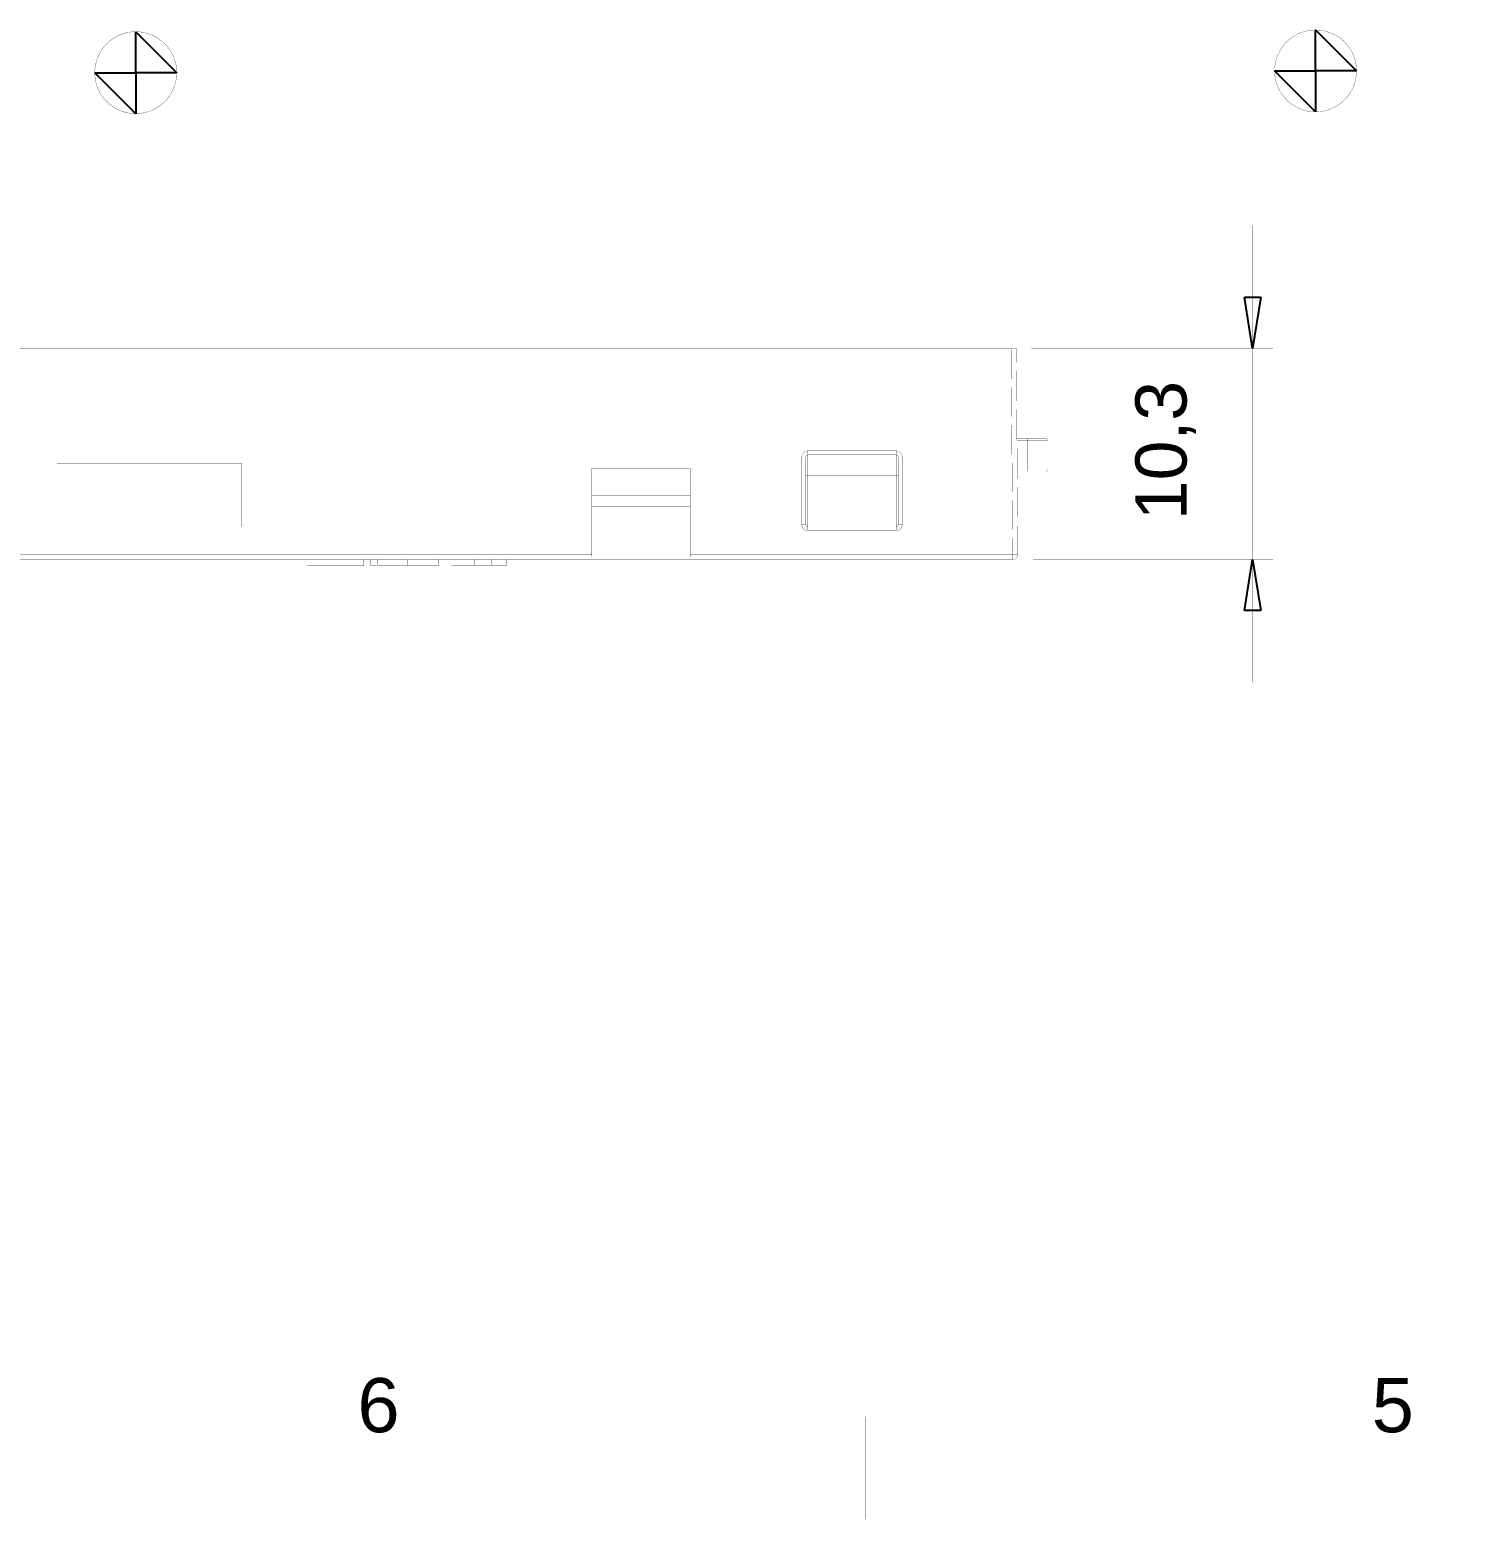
# Model space of a CAD drawing. Header units: inches. Extents: x 0 to 35.2, y -0.7 to 15.9.
# Drawn here: x 23.833 to 26.58, y -0.729 to 2.134 of the extents above; entities that cross this region are included whole.
import ezdxf

# ---------------------------------------------------------------- set-up
doc = ezdxf.new("R2010")
doc.units = ezdxf.units.IN
doc.header["$MEASUREMENT"] = 0
for name, color, linetype in [('Board Outline', 216, 'Continuous'), ('Dimensions', 6, 'Continuous'), ('Mechanical 4', 56, 'Continuous')]:
    doc.layers.add(name, color=color, linetype=linetype)
doc.styles.add('Arial', font='', dxfattribs={"height": 0.2})
doc.styles.get('Arial').set_extended_font_data('Arial')

msp = doc.modelspace()

# ---------------------------------------------------------------- linework, layer by layer
at = {"layer": 'Board Outline'}
for p, q in [((24.0367, 2.1299), (24.1155, 2.0512)), ((24.0367, 2.0512), (24.0367, 2.1299)), ((26.3037, 2.1334), (26.3824, 2.0546)), ((26.3037, 2.0546), (26.3037, 2.1334)), ((24.0367, 1.9724), (23.958, 2.0512)), ((23.958, 2.0512), (24.0367, 2.0512)), ((24.1155, 2.0512), (24.0367, 2.0512)), ((24.0367, 2.0512), (24.0367, 1.9724)), ((26.3037, 1.9759), (26.2249, 2.0546)), ((26.2249, 2.0546), (26.3037, 2.0546)), ((26.3824, 2.0546), (26.3037, 2.0546)), ((26.3037, 2.0546), (26.3037, 1.9759)), ((26.1826, 1.5213), (26.1669, 1.6197)), ((26.1669, 1.6197), (26.1984, 1.6197)), ((26.1984, 1.6197), (26.1826, 1.5213)), ((26.1669, 1.0174), (26.1826, 1.1158)), ((26.1826, 1.1158), (26.1984, 1.0174)), ((26.1984, 1.0174), (26.1669, 1.0174))]:
    msp.add_line(p, q, dxfattribs=at)
for points in [[(26.1826, 1.5213, 0.0005, 0.0005, 0), (26.1826, 1.7575, 0.0005, 0.0005, 0)], [(25.7579, 1.5213, 0.0005, 0.0005, 0), (26.222, 1.5213, 0.0005, 0.0005, 0)], [(26.1826, 1.1158, 0.0005, 0.0005, 0), (26.1826, 1.5213, 0.0005, 0.0005, 0)], [(25.7614, 1.1158, 0.0005, 0.0005, 0), (26.222, 1.1158, 0.0005, 0.0005, 0)], [(26.1826, 0.8796, 0.0005, 0.0005, 0), (26.1826, 1.1158, 0.0005, 0.0005, 0)]]:
    msp.add_lwpolyline(points, format="xyseb", dxfattribs=at)
for points in [[(26.1825, 1.7575, 0.00025, 0.00025, 1), (26.1828, 1.7575, 0.00025, 0.00025, 1)], [(25.7578, 1.5213, 0.00025, 0.00025, 1), (25.758, 1.5213, 0.00025, 0.00025, 1)], [(26.1825, 1.5213, 0.00025, 0.00025, 1), (26.1828, 1.5213, 0.00025, 0.00025, 1)], [(26.1825, 1.5213, 0.00025, 0.00025, 1), (26.1828, 1.5213, 0.00025, 0.00025, 1)], [(26.2219, 1.5213, 0.00025, 0.00025, 1), (26.2221, 1.5213, 0.00025, 0.00025, 1)], [(25.7612, 1.1158, 0.00025, 0.00025, 1), (25.7615, 1.1158, 0.00025, 0.00025, 1)], [(26.1825, 1.1158, 0.00025, 0.00025, 1), (26.1828, 1.1158, 0.00025, 0.00025, 1)], [(26.1825, 1.1158, 0.00025, 0.00025, 1), (26.1828, 1.1158, 0.00025, 0.00025, 1)], [(26.2219, 1.1158, 0.00025, 0.00025, 1), (26.2221, 1.1158, 0.00025, 0.00025, 1)], [(26.1825, 0.8796, 0.00025, 0.00025, 1), (26.1828, 0.8796, 0.00025, 0.00025, 1)]]:
    msp.add_lwpolyline(points, format="xyseb", close=True, dxfattribs=at)
at = {"layer": 'Dimensions'}
for points in [[(22.4066, 1.5213, 0.0005, 0.0005, 0), (25.7185, 1.5213, 0.0005, 0.0005, 0)], [(25.7185, 1.5213, 0.0005, 0.0005, 0), (25.722, 1.1257, 0.0005, 0.0005, 0)], [(25.7185, 1.5213, 0.0005, 0.0005, 0), (25.7284, 1.5213, 0.0005, 0.0005, 0)], [(25.7284, 1.5213, 0.0005, 0.0005, 0), (25.7318, 1.1257, 0.0005, 0.0005, 0)], [(25.7299, 1.3481, 0.0005, 0.0005, 0), (25.7496, 1.3481, 0.0005, 0.0005, 0)], [(25.7496, 1.3441, 0.0005, 0.0005, 0), (25.7496, 1.3481, 0.0005, 0.0005, 0)], [(25.7496, 1.3481, 0.0005, 0.0005, 0), (25.785, 1.3481, 0.0005, 0.0005, 0)], [(25.785, 1.3481, 0.0005, 0.0005, -0.414214), (25.7889, 1.3441, 0.0005, 0.0005, 0)], [(25.3165, 1.3127, 0.0005, 0.0005, -0.414208), (25.3283, 1.3245, 0.0005, 0.0005, 0)], [(25.3244, 1.3126, 0.0005, 0.0005, -0.414208), (25.3283, 1.3166, 0.0005, 0.0005, 0)], [(25.3283, 1.3245, 0.0005, 0.0005, 0), (25.4976, 1.3245, 0.0005, 0.0005, 0)], [(25.3283, 1.3166, 0.0005, 0.0005, 0), (25.3283, 1.3245, 0.0005, 0.0005, 0)], [(25.3283, 1.3166, 0.0005, 0.0005, 0), (25.4976, 1.3166, 0.0005, 0.0005, 0)], [(25.3283, 1.2772, 0.0005, 0.0005, 0), (25.3283, 1.3166, 0.0005, 0.0005, 0)], [(25.4976, 1.3166, 0.0005, 0.0005, 0), (25.4976, 1.3245, 0.0005, 0.0005, 0)], [(25.4976, 1.3245, 0.0005, 0.0005, -0.414214), (25.5094, 1.3127, 0.0005, 0.0005, 0)], [(25.4976, 1.2772, 0.0005, 0.0005, 0), (25.4976, 1.3166, 0.0005, 0.0005, 0)], [(25.4976, 1.3166, 0.0005, 0.0005, -0.414214), (25.5015, 1.3126, 0.0005, 0.0005, 0)], [(25.7299, 1.3441, 0.0005, 0.0005, 0), (25.7496, 1.3441, 0.0005, 0.0005, 0)], [(25.7496, 1.289, 0.0005, 0.0005, 0), (25.7496, 1.3441, 0.0005, 0.0005, 0)], [(25.7496, 1.3441, 0.0005, 0.0005, 0), (25.7889, 1.3441, 0.0005, 0.0005, 0)], [(25.7889, 1.289, 0.0005, 0.0005, 0), (25.7889, 1.3441, 0.0005, 0.0005, 0)], [(23.8854, 1.3008, 0.0005, 0.0005, 0), (24.2397, 1.3008, 0.0005, 0.0005, 0)], [(23.8854, 1.1788, 0.0005, 0.0005, 0), (23.8854, 1.3008, 0.0005, 0.0005, 0)], [(24.2397, 1.1788, 0.0005, 0.0005, 0), (24.2397, 1.3008, 0.0005, 0.0005, 0)], [(24.913, 1.2907, 0.0005, 0.0005, 0), (25.1019, 1.2907, 0.0005, 0.0005, 0)], [(24.913, 1.2378, 0.0005, 0.0005, 0), (24.913, 1.2907, 0.0005, 0.0005, 0)], [(25.1019, 1.2378, 0.0005, 0.0005, 0), (25.1019, 1.2907, 0.0005, 0.0005, 0)], [(25.3165, 1.1828, 0.0005, 0.0005, 0), (25.3165, 1.3127, 0.0005, 0.0005, 0)], [(25.3165, 1.3127, 0.0005, 0.0005, 0), (25.3244, 1.3126, 0.0005, 0.0005, 0)], [(25.3244, 1.1827, 0.0005, 0.0005, 0), (25.3244, 1.3126, 0.0005, 0.0005, 0)], [(25.5015, 1.3126, 0.0005, 0.0005, 0), (25.5094, 1.3127, 0.0005, 0.0005, 0)], [(25.5015, 1.1827, 0.0005, 0.0005, 0), (25.5015, 1.3126, 0.0005, 0.0005, 0)], [(25.5094, 1.1828, 0.0005, 0.0005, 0), (25.5094, 1.3127, 0.0005, 0.0005, 0)], [(25.7304, 1.289, 0.0005, 0.0005, 0), (25.7496, 1.289, 0.0005, 0.0005, 0)], [(25.7496, 1.2851, 0.0005, 0.0005, 0), (25.7496, 1.289, 0.0005, 0.0005, 0)], [(25.7496, 1.289, 0.0005, 0.0005, 0), (25.7889, 1.289, 0.0005, 0.0005, 0)], [(25.7889, 1.289, 0.0005, 0.0005, -0.414214), (25.785, 1.2851, 0.0005, 0.0005, 0)], [(25.3244, 1.2772, 0.0005, 0.0005, 0), (25.3283, 1.2772, 0.0005, 0.0005, 0)], [(25.3283, 1.2772, 0.0005, 0.0005, 0), (25.4976, 1.2772, 0.0005, 0.0005, 0)], [(25.3283, 1.1788, 0.0005, 0.0005, 0), (25.3283, 1.2772, 0.0005, 0.0005, 0)], [(25.4976, 1.2772, 0.0005, 0.0005, 0), (25.5015, 1.2772, 0.0005, 0.0005, 0)], [(25.4976, 1.1788, 0.0005, 0.0005, 0), (25.4976, 1.2772, 0.0005, 0.0005, 0)], [(25.7304, 1.2851, 0.0005, 0.0005, 0), (25.7496, 1.2851, 0.0005, 0.0005, 0)], [(25.7496, 1.2851, 0.0005, 0.0005, 0), (25.785, 1.2851, 0.0005, 0.0005, 0)], [(24.913, 1.2378, 0.0005, 0.0005, 0), (25.1019, 1.2378, 0.0005, 0.0005, 0)], [(24.913, 1.2181, 0.0005, 0.0005, 0), (24.913, 1.2378, 0.0005, 0.0005, 0)], [(25.1019, 1.2181, 0.0005, 0.0005, 0), (25.1019, 1.2378, 0.0005, 0.0005, 0)], [(24.913, 1.2181, 0.0005, 0.0005, 0), (25.1019, 1.2181, 0.0005, 0.0005, 0)], [(24.913, 1.1257, 0.0005, 0.0005, 0), (24.913, 1.2181, 0.0005, 0.0005, 0)], [(25.1019, 1.1257, 0.0005, 0.0005, 0), (25.1019, 1.2181, 0.0005, 0.0005, 0)], [(23.8854, 1.1788, 0.0005, 0.0005, 0), (24.2397, 1.1788, 0.0005, 0.0005, 0)], [(25.3165, 1.1828, 0.0005, 0.0005, 0), (25.3244, 1.1827, 0.0005, 0.0005, 0)], [(25.3283, 1.171, 0.0005, 0.0005, -0.414214), (25.3165, 1.1828, 0.0005, 0.0005, 0)], [(25.3283, 1.1788, 0.0005, 0.0005, -0.414214), (25.3244, 1.1827, 0.0005, 0.0005, 0)], [(25.3283, 1.171, 0.0005, 0.0005, 0), (25.3283, 1.1788, 0.0005, 0.0005, 0)], [(25.3283, 1.1788, 0.0005, 0.0005, 0), (25.4976, 1.1788, 0.0005, 0.0005, 0)], [(25.5094, 1.1828, 0.0005, 0.0005, -0.414214), (25.4976, 1.171, 0.0005, 0.0005, 0)], [(25.5015, 1.1827, 0.0005, 0.0005, -0.414214), (25.4976, 1.1788, 0.0005, 0.0005, 0)], [(25.4976, 1.171, 0.0005, 0.0005, 0), (25.4976, 1.1788, 0.0005, 0.0005, 0)], [(25.5015, 1.1827, 0.0005, 0.0005, 0), (25.5094, 1.1828, 0.0005, 0.0005, 0)], [(25.3283, 1.171, 0.0005, 0.0005, 0), (25.4976, 1.171, 0.0005, 0.0005, 0)], [(23.2122, 1.1257, 0.0005, 0.0005, 0), (24.913, 1.1257, 0.0005, 0.0005, 0)], [(24.913, 1.1217, 0.0005, 0.0005, 0), (24.913, 1.1257, 0.0005, 0.0005, 0)], [(24.913, 1.1217, 0.0005, 0.0005, 0), (25.1019, 1.1217, 0.0005, 0.0005, 0)], [(25.1019, 1.1217, 0.0005, 0.0005, 0), (25.1019, 1.1257, 0.0005, 0.0005, 0)], [(25.1019, 1.1257, 0.0005, 0.0005, 0), (25.722, 1.1257, 0.0005, 0.0005, 0)], [(25.722, 1.1158, 0.0005, 0.0005, 0), (25.722, 1.1257, 0.0005, 0.0005, 0)], [(25.722, 1.1257, 0.0005, 0.0005, -0.008725), (25.7318, 1.1257, 0.0005, 0.0005, 0)], [(25.7318, 1.1257, 0.0005, 0.0005, -0.416772), (25.722, 1.1158, 0.0005, 0.0005, 0)], [(22.4031, 1.1158, 0.0005, 0.0005, 0), (25.722, 1.1158, 0.0005, 0.0005, 0)], [(24.3658, 1.104, 0.0005, 0.0005, 0), (24.3658, 1.1158, 0.0005, 0.0005, 0)], [(24.3658, 1.104, 0.0005, 0.0005, 0), (24.4752, 1.104, 0.0005, 0.0005, 0)], [(24.4752, 1.104, 0.0005, 0.0005, 0), (24.4752, 1.1158, 0.0005, 0.0005, 0)], [(24.4876, 1.104, 0.0005, 0.0005, 0), (24.4876, 1.1158, 0.0005, 0.0005, 0)], [(24.4876, 1.104, 0.0005, 0.0005, 0), (24.4939, 1.104, 0.0005, 0.0005, 0)], [(24.4939, 1.104, 0.0005, 0.0005, 0), (24.4939, 1.1158, 0.0005, 0.0005, 0)], [(24.4939, 1.104, 0.0005, 0.0005, 0), (24.4979, 1.104, 0.0005, 0.0005, 0)], [(24.5005, 1.104, 0.0005, 0.0005, 0), (24.5005, 1.1158, 0.0005, 0.0005, 0)], [(24.5005, 1.104, 0.0005, 0.0005, 0), (24.5595, 1.104, 0.0005, 0.0005, 0)], [(24.5543, 1.104, 0.0005, 0.0005, 0), (24.557, 1.104, 0.0005, 0.0005, 0)], [(24.5595, 1.104, 0.0005, 0.0005, 0), (24.5595, 1.1158, 0.0005, 0.0005, 0)], [(24.5595, 1.104, 0.0005, 0.0005, 0), (24.6186, 1.104, 0.0005, 0.0005, 0)], [(24.6186, 1.104, 0.0005, 0.0005, 0), (24.6186, 1.1158, 0.0005, 0.0005, 0)], [(24.6211, 1.104, 0.0005, 0.0005, 0), (24.6213, 1.104, 0.0005, 0.0005, 0)], [(24.6213, 1.104, 0.0005, 0.0005, 0), (24.6213, 1.1158, 0.0005, 0.0005, 0)], [(24.6431, 1.104, 0.0005, 0.0005, 0), (24.6431, 1.1158, 0.0005, 0.0005, 0)], [(24.6431, 1.104, 0.0005, 0.0005, 0), (24.6877, 1.104, 0.0005, 0.0005, 0)], [(24.6877, 1.104, 0.0005, 0.0005, 0), (24.6877, 1.1158, 0.0005, 0.0005, 0)], [(24.6877, 1.104, 0.0005, 0.0005, 0), (24.7208, 1.104, 0.0005, 0.0005, 0)], [(24.7208, 1.104, 0.0005, 0.0005, 0), (24.7208, 1.1158, 0.0005, 0.0005, 0)], [(24.7208, 1.104, 0.0005, 0.0005, 0), (24.7486, 1.104, 0.0005, 0.0005, 0)], [(24.7486, 1.104, 0.0005, 0.0005, 0), (24.7486, 1.1158, 0.0005, 0.0005, 0)], [(11.9933, -0.5315, 0.0005, 0.0005, 0), (34.9854, -0.5315, 0.0005, 0.0005, 0)], [(25.4382, -0.7283, 0.0005, 0.0005, 0), (25.4382, -0.5315, 0.0005, 0.0005, 0)]]:
    msp.add_lwpolyline(points, format="xyseb", dxfattribs=at)
for points in [[(25.7184, 1.5213, 0.00025, 0.00025, 1), (25.7187, 1.5213, 0.00025, 0.00025, 1)], [(25.7184, 1.5213, 0.00025, 0.00025, 1), (25.7187, 1.5213, 0.00025, 0.00025, 1)], [(25.7184, 1.5213, 0.00025, 0.00025, 1), (25.7187, 1.5213, 0.00025, 0.00025, 1)], [(25.7282, 1.5213, 0.00025, 0.00025, 1), (25.7285, 1.5213, 0.00025, 0.00025, 1)], [(25.7282, 1.5213, 0.00025, 0.00025, 1), (25.7285, 1.5213, 0.00025, 0.00025, 1)], [(25.7298, 1.3481, 0.00025, 0.00025, 1), (25.73, 1.3481, 0.00025, 0.00025, 1)], [(25.7494, 1.3481, 0.00025, 0.00025, 1), (25.7497, 1.3481, 0.00025, 0.00025, 1)], [(25.7494, 1.3481, 0.00025, 0.00025, 1), (25.7497, 1.3481, 0.00025, 0.00025, 1)], [(25.7494, 1.3481, 0.00025, 0.00025, 1), (25.7497, 1.3481, 0.00025, 0.00025, 1)], [(25.7849, 1.3481, 0.00025, 0.00025, 1), (25.7851, 1.3481, 0.00025, 0.00025, 1)], [(25.7849, 1.3481, 0.00025, 0.00025, 1), (25.7851, 1.3481, 0.00025, 0.00025, 1)], [(25.3282, 1.3245, 0.00025, 0.00025, 1), (25.3284, 1.3245, 0.00025, 0.00025, 1)], [(25.3282, 1.3245, 0.00025, 0.00025, 1), (25.3284, 1.3245, 0.00025, 0.00025, 1)], [(25.3282, 1.3245, 0.00025, 0.00025, 1), (25.3284, 1.3245, 0.00025, 0.00025, 1)], [(25.3282, 1.3166, 0.00025, 0.00025, 1), (25.3284, 1.3166, 0.00025, 0.00025, 1)], [(25.3282, 1.3166, 0.00025, 0.00025, 1), (25.3284, 1.3166, 0.00025, 0.00025, 1)], [(25.3282, 1.3166, 0.00025, 0.00025, 1), (25.3284, 1.3166, 0.00025, 0.00025, 1)], [(25.3282, 1.3166, 0.00025, 0.00025, 1), (25.3284, 1.3166, 0.00025, 0.00025, 1)], [(25.4975, 1.3245, 0.00025, 0.00025, 1), (25.4977, 1.3245, 0.00025, 0.00025, 1)], [(25.4975, 1.3245, 0.00025, 0.00025, 1), (25.4977, 1.3245, 0.00025, 0.00025, 1)], [(25.4975, 1.3245, 0.00025, 0.00025, 1), (25.4977, 1.3245, 0.00025, 0.00025, 1)], [(25.4975, 1.3166, 0.00025, 0.00025, 1), (25.4977, 1.3166, 0.00025, 0.00025, 1)], [(25.4975, 1.3166, 0.00025, 0.00025, 1), (25.4977, 1.3166, 0.00025, 0.00025, 1)], [(25.4975, 1.3166, 0.00025, 0.00025, 1), (25.4977, 1.3166, 0.00025, 0.00025, 1)], [(25.4975, 1.3166, 0.00025, 0.00025, 1), (25.4977, 1.3166, 0.00025, 0.00025, 1)], [(25.7298, 1.3441, 0.00025, 0.00025, 1), (25.73, 1.3441, 0.00025, 0.00025, 1)], [(25.7494, 1.3441, 0.00025, 0.00025, 1), (25.7497, 1.3441, 0.00025, 0.00025, 1)], [(25.7494, 1.3441, 0.00025, 0.00025, 1), (25.7497, 1.3441, 0.00025, 0.00025, 1)], [(25.7494, 1.3441, 0.00025, 0.00025, 1), (25.7497, 1.3441, 0.00025, 0.00025, 1)], [(25.7494, 1.3441, 0.00025, 0.00025, 1), (25.7497, 1.3441, 0.00025, 0.00025, 1)], [(25.7888, 1.3441, 0.00025, 0.00025, 1), (25.7891, 1.3441, 0.00025, 0.00025, 1)], [(25.7888, 1.3441, 0.00025, 0.00025, 1), (25.7891, 1.3441, 0.00025, 0.00025, 1)], [(25.7888, 1.3441, 0.00025, 0.00025, 1), (25.7891, 1.3441, 0.00025, 0.00025, 1)], [(23.8853, 1.3008, 0.00025, 0.00025, 1), (23.8855, 1.3008, 0.00025, 0.00025, 1)], [(23.8853, 1.3008, 0.00025, 0.00025, 1), (23.8855, 1.3008, 0.00025, 0.00025, 1)], [(24.2396, 1.3008, 0.00025, 0.00025, 1), (24.2398, 1.3008, 0.00025, 0.00025, 1)], [(24.2396, 1.3008, 0.00025, 0.00025, 1), (24.2398, 1.3008, 0.00025, 0.00025, 1)], [(24.9128, 1.2907, 0.00025, 0.00025, 1), (24.9131, 1.2907, 0.00025, 0.00025, 1)], [(24.9128, 1.2907, 0.00025, 0.00025, 1), (24.9131, 1.2907, 0.00025, 0.00025, 1)], [(25.1018, 1.2907, 0.00025, 0.00025, 1), (25.1021, 1.2907, 0.00025, 0.00025, 1)], [(25.1018, 1.2907, 0.00025, 0.00025, 1), (25.1021, 1.2907, 0.00025, 0.00025, 1)], [(25.3164, 1.3127, 0.00025, 0.00025, 1), (25.3166, 1.3127, 0.00025, 0.00025, 1)], [(25.3164, 1.3127, 0.00025, 0.00025, 1), (25.3166, 1.3127, 0.00025, 0.00025, 1)], [(25.3164, 1.3127, 0.00025, 0.00025, 1), (25.3166, 1.3127, 0.00025, 0.00025, 1)], [(25.3242, 1.3126, 0.00025, 0.00025, 1), (25.3245, 1.3126, 0.00025, 0.00025, 1)], [(25.3242, 1.3126, 0.00025, 0.00025, 1), (25.3245, 1.3126, 0.00025, 0.00025, 1)], [(25.3242, 1.3126, 0.00025, 0.00025, 1), (25.3245, 1.3126, 0.00025, 0.00025, 1)], [(25.5014, 1.3126, 0.00025, 0.00025, 1), (25.5017, 1.3126, 0.00025, 0.00025, 1)], [(25.5014, 1.3126, 0.00025, 0.00025, 1), (25.5017, 1.3126, 0.00025, 0.00025, 1)], [(25.5014, 1.3126, 0.00025, 0.00025, 1), (25.5017, 1.3126, 0.00025, 0.00025, 1)], [(25.5093, 1.3127, 0.00025, 0.00025, 1), (25.5095, 1.3127, 0.00025, 0.00025, 1)], [(25.5093, 1.3127, 0.00025, 0.00025, 1), (25.5095, 1.3127, 0.00025, 0.00025, 1)], [(25.5093, 1.3127, 0.00025, 0.00025, 1), (25.5095, 1.3127, 0.00025, 0.00025, 1)], [(25.7303, 1.289, 0.00025, 0.00025, 1), (25.7305, 1.289, 0.00025, 0.00025, 1)], [(25.7494, 1.289, 0.00025, 0.00025, 1), (25.7497, 1.289, 0.00025, 0.00025, 1)], [(25.7494, 1.289, 0.00025, 0.00025, 1), (25.7497, 1.289, 0.00025, 0.00025, 1)], [(25.7494, 1.289, 0.00025, 0.00025, 1), (25.7497, 1.289, 0.00025, 0.00025, 1)], [(25.7494, 1.289, 0.00025, 0.00025, 1), (25.7497, 1.289, 0.00025, 0.00025, 1)], [(25.7888, 1.289, 0.00025, 0.00025, 1), (25.7891, 1.289, 0.00025, 0.00025, 1)], [(25.7888, 1.289, 0.00025, 0.00025, 1), (25.7891, 1.289, 0.00025, 0.00025, 1)], [(25.7888, 1.289, 0.00025, 0.00025, 1), (25.7891, 1.289, 0.00025, 0.00025, 1)], [(25.3242, 1.2772, 0.00025, 0.00025, 1), (25.3245, 1.2772, 0.00025, 0.00025, 1)], [(25.3282, 1.2772, 0.00025, 0.00025, 1), (25.3284, 1.2772, 0.00025, 0.00025, 1)], [(25.3282, 1.2772, 0.00025, 0.00025, 1), (25.3284, 1.2772, 0.00025, 0.00025, 1)], [(25.3282, 1.2772, 0.00025, 0.00025, 1), (25.3284, 1.2772, 0.00025, 0.00025, 1)], [(25.3282, 1.2772, 0.00025, 0.00025, 1), (25.3284, 1.2772, 0.00025, 0.00025, 1)], [(25.4975, 1.2772, 0.00025, 0.00025, 1), (25.4977, 1.2772, 0.00025, 0.00025, 1)], [(25.4975, 1.2772, 0.00025, 0.00025, 1), (25.4977, 1.2772, 0.00025, 0.00025, 1)], [(25.4975, 1.2772, 0.00025, 0.00025, 1), (25.4977, 1.2772, 0.00025, 0.00025, 1)], [(25.4975, 1.2772, 0.00025, 0.00025, 1), (25.4977, 1.2772, 0.00025, 0.00025, 1)], [(25.5014, 1.2772, 0.00025, 0.00025, 1), (25.5017, 1.2772, 0.00025, 0.00025, 1)], [(25.7303, 1.2851, 0.00025, 0.00025, 1), (25.7306, 1.2851, 0.00025, 0.00025, 1)], [(25.7494, 1.2851, 0.00025, 0.00025, 1), (25.7497, 1.2851, 0.00025, 0.00025, 1)], [(25.7494, 1.2851, 0.00025, 0.00025, 1), (25.7497, 1.2851, 0.00025, 0.00025, 1)], [(25.7494, 1.2851, 0.00025, 0.00025, 1), (25.7497, 1.2851, 0.00025, 0.00025, 1)], [(25.7849, 1.2851, 0.00025, 0.00025, 1), (25.7851, 1.2851, 0.00025, 0.00025, 1)], [(25.7849, 1.2851, 0.00025, 0.00025, 1), (25.7851, 1.2851, 0.00025, 0.00025, 1)], [(24.9128, 1.2378, 0.00025, 0.00025, 1), (24.9131, 1.2378, 0.00025, 0.00025, 1)], [(24.9128, 1.2378, 0.00025, 0.00025, 1), (24.9131, 1.2378, 0.00025, 0.00025, 1)], [(24.9128, 1.2378, 0.00025, 0.00025, 1), (24.9131, 1.2378, 0.00025, 0.00025, 1)], [(25.1018, 1.2378, 0.00025, 0.00025, 1), (25.1021, 1.2378, 0.00025, 0.00025, 1)], [(25.1018, 1.2378, 0.00025, 0.00025, 1), (25.1021, 1.2378, 0.00025, 0.00025, 1)], [(25.1018, 1.2378, 0.00025, 0.00025, 1), (25.1021, 1.2378, 0.00025, 0.00025, 1)], [(24.9128, 1.2181, 0.00025, 0.00025, 1), (24.9131, 1.2181, 0.00025, 0.00025, 1)], [(24.9128, 1.2181, 0.00025, 0.00025, 1), (24.9131, 1.2181, 0.00025, 0.00025, 1)], [(24.9128, 1.2181, 0.00025, 0.00025, 1), (24.9131, 1.2181, 0.00025, 0.00025, 1)], [(25.1018, 1.2181, 0.00025, 0.00025, 1), (25.1021, 1.2181, 0.00025, 0.00025, 1)], [(25.1018, 1.2181, 0.00025, 0.00025, 1), (25.1021, 1.2181, 0.00025, 0.00025, 1)], [(25.1018, 1.2181, 0.00025, 0.00025, 1), (25.1021, 1.2181, 0.00025, 0.00025, 1)], [(23.8853, 1.1788, 0.00025, 0.00025, 1), (23.8855, 1.1788, 0.00025, 0.00025, 1)], [(23.8853, 1.1788, 0.00025, 0.00025, 1), (23.8855, 1.1788, 0.00025, 0.00025, 1)], [(24.2396, 1.1788, 0.00025, 0.00025, 1), (24.2398, 1.1788, 0.00025, 0.00025, 1)], [(24.2396, 1.1788, 0.00025, 0.00025, 1), (24.2398, 1.1788, 0.00025, 0.00025, 1)], [(25.3164, 1.1828, 0.00025, 0.00025, 1), (25.3166, 1.1828, 0.00025, 0.00025, 1)], [(25.3164, 1.1828, 0.00025, 0.00025, 1), (25.3166, 1.1828, 0.00025, 0.00025, 1)], [(25.3164, 1.1828, 0.00025, 0.00025, 1), (25.3166, 1.1828, 0.00025, 0.00025, 1)], [(25.3242, 1.1827, 0.00025, 0.00025, 1), (25.3245, 1.1827, 0.00025, 0.00025, 1)], [(25.3242, 1.1827, 0.00025, 0.00025, 1), (25.3245, 1.1827, 0.00025, 0.00025, 1)], [(25.3242, 1.1827, 0.00025, 0.00025, 1), (25.3245, 1.1827, 0.00025, 0.00025, 1)], [(25.3282, 1.1788, 0.00025, 0.00025, 1), (25.3284, 1.1788, 0.00025, 0.00025, 1)], [(25.3282, 1.1788, 0.00025, 0.00025, 1), (25.3284, 1.1788, 0.00025, 0.00025, 1)], [(25.3282, 1.1788, 0.00025, 0.00025, 1), (25.3284, 1.1788, 0.00025, 0.00025, 1)], [(25.3282, 1.1788, 0.00025, 0.00025, 1), (25.3284, 1.1788, 0.00025, 0.00025, 1)], [(25.4975, 1.1788, 0.00025, 0.00025, 1), (25.4977, 1.1788, 0.00025, 0.00025, 1)], [(25.4975, 1.1788, 0.00025, 0.00025, 1), (25.4977, 1.1788, 0.00025, 0.00025, 1)], [(25.4975, 1.1788, 0.00025, 0.00025, 1), (25.4977, 1.1788, 0.00025, 0.00025, 1)], [(25.4975, 1.1788, 0.00025, 0.00025, 1), (25.4977, 1.1788, 0.00025, 0.00025, 1)], [(25.5014, 1.1827, 0.00025, 0.00025, 1), (25.5017, 1.1827, 0.00025, 0.00025, 1)], [(25.5014, 1.1827, 0.00025, 0.00025, 1), (25.5017, 1.1827, 0.00025, 0.00025, 1)], [(25.5014, 1.1827, 0.00025, 0.00025, 1), (25.5017, 1.1827, 0.00025, 0.00025, 1)], [(25.5093, 1.1828, 0.00025, 0.00025, 1), (25.5095, 1.1828, 0.00025, 0.00025, 1)], [(25.5093, 1.1828, 0.00025, 0.00025, 1), (25.5095, 1.1828, 0.00025, 0.00025, 1)], [(25.5093, 1.1828, 0.00025, 0.00025, 1), (25.5095, 1.1828, 0.00025, 0.00025, 1)], [(25.3282, 1.171, 0.00025, 0.00025, 1), (25.3284, 1.171, 0.00025, 0.00025, 1)], [(25.3282, 1.171, 0.00025, 0.00025, 1), (25.3284, 1.171, 0.00025, 0.00025, 1)], [(25.3282, 1.171, 0.00025, 0.00025, 1), (25.3284, 1.171, 0.00025, 0.00025, 1)], [(25.4975, 1.171, 0.00025, 0.00025, 1), (25.4977, 1.171, 0.00025, 0.00025, 1)], [(25.4975, 1.171, 0.00025, 0.00025, 1), (25.4977, 1.171, 0.00025, 0.00025, 1)], [(25.4975, 1.171, 0.00025, 0.00025, 1), (25.4977, 1.171, 0.00025, 0.00025, 1)], [(24.9128, 1.1257, 0.00025, 0.00025, 1), (24.9131, 1.1257, 0.00025, 0.00025, 1)], [(24.9128, 1.1257, 0.00025, 0.00025, 1), (24.9131, 1.1257, 0.00025, 0.00025, 1)], [(24.9128, 1.1257, 0.00025, 0.00025, 1), (24.9131, 1.1257, 0.00025, 0.00025, 1)], [(24.9128, 1.1217, 0.00025, 0.00025, 1), (24.9131, 1.1217, 0.00025, 0.00025, 1)], [(24.9128, 1.1217, 0.00025, 0.00025, 1), (24.9131, 1.1217, 0.00025, 0.00025, 1)], [(25.1018, 1.1257, 0.00025, 0.00025, 1), (25.1021, 1.1257, 0.00025, 0.00025, 1)], [(25.1018, 1.1257, 0.00025, 0.00025, 1), (25.1021, 1.1257, 0.00025, 0.00025, 1)], [(25.1018, 1.1257, 0.00025, 0.00025, 1), (25.1021, 1.1257, 0.00025, 0.00025, 1)], [(25.1018, 1.1217, 0.00025, 0.00025, 1), (25.1021, 1.1217, 0.00025, 0.00025, 1)], [(25.1018, 1.1217, 0.00025, 0.00025, 1), (25.1021, 1.1217, 0.00025, 0.00025, 1)], [(25.7219, 1.1257, 0.00025, 0.00025, 1), (25.7221, 1.1257, 0.00025, 0.00025, 1)], [(25.7219, 1.1257, 0.00025, 0.00025, 1), (25.7221, 1.1257, 0.00025, 0.00025, 1)], [(25.7219, 1.1257, 0.00025, 0.00025, 1), (25.7221, 1.1257, 0.00025, 0.00025, 1)], [(25.7219, 1.1257, 0.00025, 0.00025, 1), (25.7221, 1.1257, 0.00025, 0.00025, 1)], [(25.7317, 1.1257, 0.00025, 0.00025, 1), (25.7319, 1.1257, 0.00025, 0.00025, 1)], [(25.7317, 1.1257, 0.00025, 0.00025, 1), (25.7319, 1.1257, 0.00025, 0.00025, 1)], [(25.7317, 1.1257, 0.00025, 0.00025, 1), (25.7319, 1.1257, 0.00025, 0.00025, 1)], [(24.3657, 1.1158, 0.00025, 0.00025, 1), (24.3659, 1.1158, 0.00025, 0.00025, 1)], [(24.3657, 1.104, 0.00025, 0.00025, 1), (24.3659, 1.104, 0.00025, 0.00025, 1)], [(24.3657, 1.104, 0.00025, 0.00025, 1), (24.3659, 1.104, 0.00025, 0.00025, 1)], [(24.4751, 1.1158, 0.00025, 0.00025, 1), (24.4754, 1.1158, 0.00025, 0.00025, 1)], [(24.4751, 1.104, 0.00025, 0.00025, 1), (24.4754, 1.104, 0.00025, 0.00025, 1)], [(24.4751, 1.104, 0.00025, 0.00025, 1), (24.4754, 1.104, 0.00025, 0.00025, 1)], [(24.4875, 1.1158, 0.00025, 0.00025, 1), (24.4878, 1.1158, 0.00025, 0.00025, 1)], [(24.4875, 1.104, 0.00025, 0.00025, 1), (24.4878, 1.104, 0.00025, 0.00025, 1)], [(24.4875, 1.104, 0.00025, 0.00025, 1), (24.4878, 1.104, 0.00025, 0.00025, 1)], [(24.4938, 1.1158, 0.00025, 0.00025, 1), (24.4941, 1.1158, 0.00025, 0.00025, 1)], [(24.4938, 1.104, 0.00025, 0.00025, 1), (24.4941, 1.104, 0.00025, 0.00025, 1)], [(24.4938, 1.104, 0.00025, 0.00025, 1), (24.4941, 1.104, 0.00025, 0.00025, 1)], [(24.4938, 1.104, 0.00025, 0.00025, 1), (24.4941, 1.104, 0.00025, 0.00025, 1)], [(24.4978, 1.104, 0.00025, 0.00025, 1), (24.4981, 1.104, 0.00025, 0.00025, 1)], [(24.5003, 1.1158, 0.00025, 0.00025, 1), (24.5006, 1.1158, 0.00025, 0.00025, 1)], [(24.5003, 1.104, 0.00025, 0.00025, 1), (24.5006, 1.104, 0.00025, 0.00025, 1)], [(24.5003, 1.104, 0.00025, 0.00025, 1), (24.5006, 1.104, 0.00025, 0.00025, 1)], [(24.5542, 1.104, 0.00025, 0.00025, 1), (24.5545, 1.104, 0.00025, 0.00025, 1)], [(24.5569, 1.104, 0.00025, 0.00025, 1), (24.5571, 1.104, 0.00025, 0.00025, 1)], [(24.5594, 1.1158, 0.00025, 0.00025, 1), (24.5597, 1.1158, 0.00025, 0.00025, 1)], [(24.5594, 1.104, 0.00025, 0.00025, 1), (24.5597, 1.104, 0.00025, 0.00025, 1)], [(24.5594, 1.104, 0.00025, 0.00025, 1), (24.5597, 1.104, 0.00025, 0.00025, 1)], [(24.5594, 1.104, 0.00025, 0.00025, 1), (24.5597, 1.104, 0.00025, 0.00025, 1)], [(24.6185, 1.1158, 0.00025, 0.00025, 1), (24.6187, 1.1158, 0.00025, 0.00025, 1)], [(24.6185, 1.104, 0.00025, 0.00025, 1), (24.6187, 1.104, 0.00025, 0.00025, 1)], [(24.6185, 1.104, 0.00025, 0.00025, 1), (24.6187, 1.104, 0.00025, 0.00025, 1)], [(24.621, 1.104, 0.00025, 0.00025, 1), (24.6212, 1.104, 0.00025, 0.00025, 1)], [(24.6212, 1.1158, 0.00025, 0.00025, 1), (24.6215, 1.1158, 0.00025, 0.00025, 1)], [(24.6212, 1.104, 0.00025, 0.00025, 1), (24.6215, 1.104, 0.00025, 0.00025, 1)], [(24.6212, 1.104, 0.00025, 0.00025, 1), (24.6215, 1.104, 0.00025, 0.00025, 1)], [(24.643, 1.1158, 0.00025, 0.00025, 1), (24.6432, 1.1158, 0.00025, 0.00025, 1)], [(24.643, 1.104, 0.00025, 0.00025, 1), (24.6432, 1.104, 0.00025, 0.00025, 1)], [(24.643, 1.104, 0.00025, 0.00025, 1), (24.6432, 1.104, 0.00025, 0.00025, 1)], [(24.6876, 1.1158, 0.00025, 0.00025, 1), (24.6878, 1.1158, 0.00025, 0.00025, 1)], [(24.6876, 1.104, 0.00025, 0.00025, 1), (24.6878, 1.104, 0.00025, 0.00025, 1)], [(24.6876, 1.104, 0.00025, 0.00025, 1), (24.6878, 1.104, 0.00025, 0.00025, 1)], [(24.6876, 1.104, 0.00025, 0.00025, 1), (24.6878, 1.104, 0.00025, 0.00025, 1)], [(24.7207, 1.1158, 0.00025, 0.00025, 1), (24.7209, 1.1158, 0.00025, 0.00025, 1)], [(24.7207, 1.104, 0.00025, 0.00025, 1), (24.7209, 1.104, 0.00025, 0.00025, 1)], [(24.7207, 1.104, 0.00025, 0.00025, 1), (24.7209, 1.104, 0.00025, 0.00025, 1)], [(24.7207, 1.104, 0.00025, 0.00025, 1), (24.7209, 1.104, 0.00025, 0.00025, 1)], [(24.7485, 1.1158, 0.00025, 0.00025, 1), (24.7488, 1.1158, 0.00025, 0.00025, 1)], [(24.7485, 1.104, 0.00025, 0.00025, 1), (24.7488, 1.104, 0.00025, 0.00025, 1)], [(24.7485, 1.104, 0.00025, 0.00025, 1), (24.7488, 1.104, 0.00025, 0.00025, 1)], [(25.7219, 1.1158, 0.00025, 0.00025, 1), (25.7221, 1.1158, 0.00025, 0.00025, 1)], [(25.7219, 1.1158, 0.00025, 0.00025, 1), (25.7221, 1.1158, 0.00025, 0.00025, 1)], [(25.7219, 1.1158, 0.00025, 0.00025, 1), (25.7221, 1.1158, 0.00025, 0.00025, 1)], [(25.4381, -0.5315, 0.00025, 0.00025, 1), (25.4383, -0.5315, 0.00025, 0.00025, 1)], [(25.4381, -0.7283, 0.00025, 0.00025, 1), (25.4383, -0.7283, 0.00025, 0.00025, 1)]]:
    msp.add_lwpolyline(points, format="xyseb", close=True, dxfattribs=at)
at = {"layer": 'Mechanical 4'}
for points in [[(24.1155, 2.0512, 0.0005, 0.0005, 1), (23.958, 2.0512, 0.0005, 0.0005, 1)], [(24.0366, 2.1299, 0.00025, 0.00025, 1), (24.0368, 2.1299, 0.00025, 0.00025, 1)], [(26.3824, 2.0546, 0.0005, 0.0005, 1), (26.2249, 2.0546, 0.0005, 0.0005, 1)], [(26.3035, 2.1334, 0.00025, 0.00025, 1), (26.3038, 2.1334, 0.00025, 0.00025, 1)], [(23.9578, 2.0512, 0.00025, 0.00025, 1), (23.9581, 2.0512, 0.00025, 0.00025, 1)], [(23.9578, 2.0512, 0.00025, 0.00025, 1), (23.9581, 2.0512, 0.00025, 0.00025, 1)], [(24.1153, 2.0512, 0.00025, 0.00025, 1), (24.1156, 2.0512, 0.00025, 0.00025, 1)], [(24.1153, 2.0512, 0.00025, 0.00025, 1), (24.1156, 2.0512, 0.00025, 0.00025, 1)], [(26.2248, 2.0546, 0.00025, 0.00025, 1), (26.2251, 2.0546, 0.00025, 0.00025, 1)], [(26.2248, 2.0546, 0.00025, 0.00025, 1), (26.2251, 2.0546, 0.00025, 0.00025, 1)], [(26.3823, 2.0546, 0.00025, 0.00025, 1), (26.3825, 2.0546, 0.00025, 0.00025, 1)], [(26.3823, 2.0546, 0.00025, 0.00025, 1), (26.3825, 2.0546, 0.00025, 0.00025, 1)], [(26.3035, 1.9759, 0.00025, 0.00025, 1), (26.3038, 1.9759, 0.00025, 0.00025, 1)], [(24.0366, 1.9724, 0.00025, 0.00025, 1), (24.0368, 1.9724, 0.00025, 0.00025, 1)]]:
    msp.add_lwpolyline(points, format="xyseb", close=True, dxfattribs=at)
for points in [[(24.0367, 1.9724, 0.0005, 0.0005, 0), (24.0367, 2.1299, 0.0005, 0.0005, 0)], [(26.3037, 1.9759, 0.0005, 0.0005, 0), (26.3037, 2.1334, 0.0005, 0.0005, 0)], [(23.958, 2.0512, 0.0005, 0.0005, 0), (24.1155, 2.0512, 0.0005, 0.0005, 0)], [(26.2249, 2.0546, 0.0005, 0.0005, 0), (26.3824, 2.0546, 0.0005, 0.0005, 0)]]:
    msp.add_lwpolyline(points, format="xyseb", dxfattribs=at)

# ---------------------------------------------------------------- texts
at = {"layer": 'Board Outline', "style": 'Arial'}
msp.add_text('10,3', height=0.09843, rotation=90, dxfattribs=at).set_placement((26.0558, 1.1913))
at = {"layer": 'Dimensions', "style": 'Arial'}
for s, p in [('6', (24.4627, -0.5615)), ('5', (26.4116, -0.5615))]:
    msp.add_text(s, height=0.1042, dxfattribs=at).set_placement(p)

doc.saveas('drawing.dxf')
